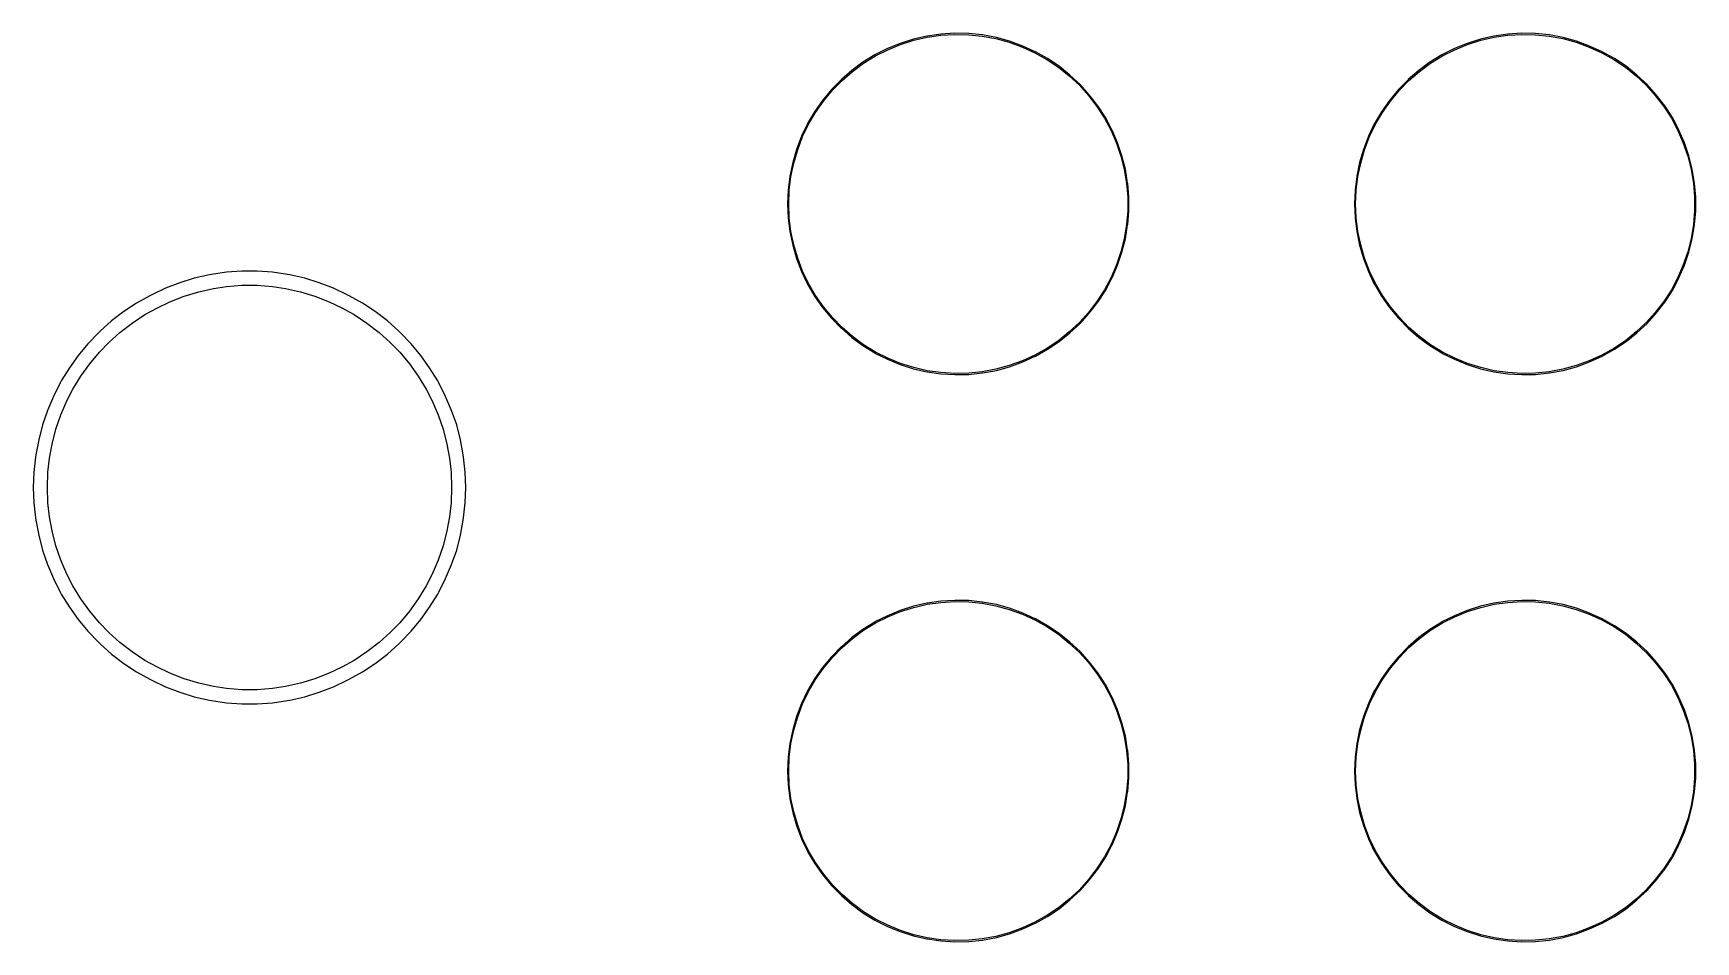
# Model space of a CAD drawing. Extents: x 7 to 68, y 0 to 129.
# Drawn here: x 36.42 to 51.32, y 88.53 to 96.67 of the extents above; entities that cross this region are included whole.
import ezdxf

# ---------------------------------------------------------------- set-up
doc = ezdxf.new("R2010")
doc.units = 0

msp = doc.modelspace()

# ---------------------------------------------------------------- linework, layer by layer
at = {"color": 34, "true_color": 0x008000}
for points in [[(46.23562, 95.1992, 0), (46.22546, 95.32365, 0), (46.22521, 95.32522, 0), (46.20489, 95.44968, 0), (46.17441, 95.56906, 0), (46.13377, 95.6859, 0), (46.08551, 95.8002, 0), (46.08478, 95.80162, 0), (46.02651, 95.91309, 0), (46.02636, 95.91338, 0), (45.95778, 96.01752, 0), (45.88158, 96.11658, 0), (45.8003, 96.20802, 0), (45.79918, 96.20914, 0), (45.70774, 96.29296, 0), (45.61122, 96.3717, 0), (45.50708, 96.44028, 0), (45.39786, 96.50124, 0), (45.39644, 96.50197, 0), (45.28468, 96.55277, 0), (45.16784, 96.59595, 0), (45.04846, 96.62897, 0), (44.924, 96.65183, 0), (44.92243, 96.65208, 0), (44.80052, 96.66478, 0), (44.67605, 96.66732, 0), (44.5516, 96.6597, 0), (44.42714, 96.64192, 0), (44.42557, 96.64167, 0), (44.30619, 96.61373, 0), (44.18681, 96.57563, 0), (44.07251, 96.52991, 0), (43.96075, 96.47403, 0), (43.95933, 96.4733, 0), (43.85265, 96.40726, 0), (43.75359, 96.3336, 0), (43.65961, 96.25232, 0), (43.65849, 96.2512, 0), (43.57213, 96.1623, 0), (43.49085, 96.06578, 0), (43.41973, 95.96418, 0), (43.35623, 95.8575, 0), (43.3555, 95.85608, 0), (43.30216, 95.74432, 0), (43.25898, 95.62748, 0), (43.22342, 95.5081, 0), (43.19802, 95.38618, 0), (43.19778, 95.38462, 0), (43.18254, 95.2627, 0), (43.17746, 95.13824, 0), (43.18254, 95.01378, 0), (43.19778, 94.89186, 0), (43.19802, 94.89029, 0), (43.22342, 94.76837, 0), (43.25898, 94.64899, 0), (43.30216, 94.53215, 0), (43.3555, 94.42039, 0), (43.35623, 94.41897, 0), (43.41973, 94.31229, 0), (43.49085, 94.21069, 0), (43.57213, 94.11417, 0), (43.65849, 94.02527, 0), (43.65961, 94.02415, 0), (43.75359, 93.94287, 0), (43.85265, 93.86921, 0), (43.95933, 93.80317, 0), (43.96075, 93.80244, 0), (44.07251, 93.74656, 0), (44.18681, 93.70084, 0), (44.30619, 93.66274, 0), (44.42557, 93.6348, 0), (44.42714, 93.63455, 0), (44.5516, 93.61678, 0), (44.67605, 93.60915, 0), (44.80052, 93.6117, 0), (44.92243, 93.62439, 0), (44.924, 93.62464, 0), (45.04846, 93.6475, 0), (45.16784, 93.68052, 0), (45.28468, 93.7237, 0), (45.39644, 93.7745, 0), (45.39786, 93.77523, 0), (45.50708, 93.83619, 0), (45.61122, 93.90477, 0), (45.70774, 93.98351, 0), (45.79918, 94.06733, 0), (45.8003, 94.06845, 0), (45.88158, 94.15989, 0), (45.95778, 94.25895, 0), (46.02636, 94.36309, 0), (46.08478, 94.47485, 0), (46.08551, 94.47627, 0), (46.13377, 94.59057, 0), (46.17441, 94.70741, 0), (46.20489, 94.82679, 0), (46.22521, 94.95125, 0), (46.22546, 94.95282, 0), (46.23562, 95.07727, 0), (46.23562, 95.1992, 0)], [(44.92197, 93.63451, 0), (44.80052, 93.62186, 0), (44.67605, 93.61932, 0), (44.5516, 93.62694, 0), (44.4284, 93.64454, 0), (44.30932, 93.67241, 0), (44.18994, 93.71051, 0), (44.07564, 93.75623, 0), (43.96513, 93.81148, 0), (43.85862, 93.87742, 0), (43.75956, 93.95108, 0), (43.66578, 94.03219, 0), (43.58034, 94.12014, 0), (43.49906, 94.21666, 0), (43.42794, 94.31826, 0), (43.3647, 94.4245, 0), (43.31183, 94.53528, 0), (43.26865, 94.65212, 0), (43.23309, 94.7715, 0), (43.20783, 94.89276, 0), (43.19269, 95.01378, 0), (43.18762, 95.13824, 0), (43.19269, 95.2627, 0), (43.20782, 95.38369, 0), (43.23309, 95.50497, 0), (43.26865, 95.62435, 0), (43.31183, 95.74119, 0), (43.3647, 95.85197, 0), (43.42794, 95.95821, 0), (43.49906, 96.05981, 0), (43.58034, 96.15633, 0), (43.66578, 96.24428, 0), (43.75956, 96.32539, 0), (43.85862, 96.39905, 0), (43.96513, 96.46499, 0), (44.07564, 96.52024, 0), (44.18994, 96.56596, 0), (44.30932, 96.60406, 0), (44.42851, 96.63196, 0), (44.5516, 96.64953, 0), (44.67605, 96.65715, 0), (44.80052, 96.65461, 0), (44.92185, 96.64198, 0), (45.04533, 96.6193, 0), (45.16471, 96.58628, 0), (45.28155, 96.5431, 0), (45.39271, 96.49257, 0), (45.50111, 96.43207, 0), (45.60525, 96.36349, 0), (45.70177, 96.28475, 0), (45.79254, 96.20155, 0), (45.87337, 96.11061, 0), (45.94957, 96.01155, 0), (46.01815, 95.90741, 0), (46.07589, 95.79695, 0), (46.1241, 95.68277, 0), (46.16474, 95.56593, 0), (46.19522, 95.44655, 0), (46.21531, 95.32347, 0), (46.22546, 95.1992, 0), (46.22546, 95.07727, 0), (46.21531, 94.953, 0), (46.19522, 94.82992, 0), (46.16474, 94.71054, 0), (46.1241, 94.5937, 0), (46.07589, 94.47952, 0), (46.01815, 94.36906, 0), (45.94957, 94.26492, 0), (45.87337, 94.16586, 0), (45.79254, 94.07492, 0), (45.70177, 93.99172, 0), (45.60525, 93.91298, 0), (45.50111, 93.8444, 0), (45.39271, 93.7839, 0), (45.28155, 93.73337, 0), (45.16471, 93.69019, 0), (45.04533, 93.65717, 0), (44.92197, 93.63451, 0)], [(51.31561, 95.1992, 0), (51.30545, 95.32365, 0), (51.30521, 95.32522, 0), (51.28489, 95.44968, 0), (51.25441, 95.56906, 0), (51.21377, 95.6859, 0), (51.16551, 95.8002, 0), (51.16478, 95.80162, 0), (51.10651, 95.91309, 0), (51.10636, 95.91338, 0), (51.03778, 96.01752, 0), (50.96158, 96.11658, 0), (50.8803, 96.20802, 0), (50.87918, 96.20914, 0), (50.78774, 96.29296, 0), (50.69122, 96.3717, 0), (50.58708, 96.44028, 0), (50.47786, 96.50124, 0), (50.47644, 96.50197, 0), (50.36468, 96.55277, 0), (50.24784, 96.59595, 0), (50.12846, 96.62897, 0), (50.004, 96.65183, 0), (50.00243, 96.65208, 0), (49.88052, 96.66478, 0), (49.75606, 96.66732, 0), (49.6316, 96.6597, 0), (49.50714, 96.64192, 0), (49.50557, 96.64167, 0), (49.38619, 96.61373, 0), (49.26681, 96.57563, 0), (49.15251, 96.52991, 0), (49.04075, 96.47403, 0), (49.03933, 96.4733, 0), (48.93265, 96.40726, 0), (48.83359, 96.3336, 0), (48.73961, 96.25232, 0), (48.73849, 96.2512, 0), (48.65213, 96.1623, 0), (48.57085, 96.06578, 0), (48.49973, 95.96418, 0), (48.43623, 95.8575, 0), (48.4355, 95.85608, 0), (48.38216, 95.74432, 0), (48.33898, 95.62748, 0), (48.30342, 95.5081, 0), (48.27802, 95.38618, 0), (48.27778, 95.38462, 0), (48.26254, 95.2627, 0), (48.25745, 95.13824, 0), (48.26254, 95.01378, 0), (48.27778, 94.89186, 0), (48.27802, 94.89029, 0), (48.30342, 94.76837, 0), (48.33898, 94.64899, 0), (48.38216, 94.53215, 0), (48.4355, 94.42039, 0), (48.43623, 94.41897, 0), (48.49973, 94.31229, 0), (48.57085, 94.21069, 0), (48.65213, 94.11417, 0), (48.73849, 94.02527, 0), (48.73961, 94.02415, 0), (48.83359, 93.94287, 0), (48.93265, 93.86921, 0), (49.03933, 93.80317, 0), (49.04075, 93.80244, 0), (49.15251, 93.74656, 0), (49.26681, 93.70084, 0), (49.38619, 93.66274, 0), (49.50557, 93.6348, 0), (49.50714, 93.63455, 0), (49.6316, 93.61678, 0), (49.75606, 93.60915, 0), (49.88052, 93.6117, 0), (50.00243, 93.62439, 0), (50.004, 93.62464, 0), (50.12846, 93.6475, 0), (50.24784, 93.68052, 0), (50.36468, 93.7237, 0), (50.47644, 93.7745, 0), (50.47786, 93.77523, 0), (50.58708, 93.83619, 0), (50.69122, 93.90477, 0), (50.78774, 93.98351, 0), (50.87918, 94.06733, 0), (50.8803, 94.06845, 0), (50.96158, 94.15989, 0), (51.03778, 94.25895, 0), (51.10636, 94.36309, 0), (51.16478, 94.47485, 0), (51.16551, 94.47627, 0), (51.21377, 94.59057, 0), (51.25441, 94.70741, 0), (51.28489, 94.82679, 0), (51.30521, 94.95125, 0), (51.30545, 94.95282, 0), (51.31561, 95.07727, 0), (51.31561, 95.1992, 0)], [(50.00197, 93.63451, 0), (49.88052, 93.62186, 0), (49.75606, 93.61932, 0), (49.6316, 93.62694, 0), (49.5084, 93.64454, 0), (49.38932, 93.67241, 0), (49.26994, 93.71051, 0), (49.15564, 93.75623, 0), (49.04513, 93.81148, 0), (48.93862, 93.87742, 0), (48.83956, 93.95108, 0), (48.74578, 94.03219, 0), (48.66034, 94.12014, 0), (48.57906, 94.21666, 0), (48.50794, 94.31826, 0), (48.4447, 94.4245, 0), (48.39183, 94.53528, 0), (48.34865, 94.65212, 0), (48.31309, 94.7715, 0), (48.28783, 94.89276, 0), (48.2727, 95.01378, 0), (48.26761, 95.13824, 0), (48.2727, 95.2627, 0), (48.28782, 95.38369, 0), (48.31309, 95.50497, 0), (48.34865, 95.62435, 0), (48.39183, 95.74119, 0), (48.4447, 95.85197, 0), (48.50794, 95.95821, 0), (48.57906, 96.05981, 0), (48.66034, 96.15633, 0), (48.74578, 96.24428, 0), (48.83956, 96.32539, 0), (48.93862, 96.39905, 0), (49.04513, 96.46499, 0), (49.15564, 96.52024, 0), (49.26994, 96.56596, 0), (49.38932, 96.60406, 0), (49.50851, 96.63196, 0), (49.6316, 96.64953, 0), (49.75606, 96.65715, 0), (49.88052, 96.65461, 0), (50.00185, 96.64198, 0), (50.12533, 96.6193, 0), (50.24471, 96.58628, 0), (50.36155, 96.5431, 0), (50.47271, 96.49257, 0), (50.58111, 96.43207, 0), (50.68525, 96.36349, 0), (50.78177, 96.28475, 0), (50.87254, 96.20155, 0), (50.95337, 96.11061, 0), (51.02957, 96.01155, 0), (51.09815, 95.90741, 0), (51.15589, 95.79695, 0), (51.2041, 95.68277, 0), (51.24474, 95.56593, 0), (51.27522, 95.44655, 0), (51.29529, 95.32359, 0), (51.30545, 95.1992, 0), (51.30545, 95.07727, 0), (51.29529, 94.95282, 0), (51.27522, 94.82992, 0), (51.24474, 94.71054, 0), (51.2041, 94.5937, 0), (51.15589, 94.47952, 0), (51.09815, 94.36906, 0), (51.02957, 94.26492, 0), (50.95337, 94.16586, 0), (50.87254, 94.07492, 0), (50.78177, 93.99172, 0), (50.68525, 93.91298, 0), (50.58111, 93.8444, 0), (50.47271, 93.7839, 0), (50.36155, 93.73337, 0), (50.24471, 93.69019, 0), (50.12533, 93.65717, 0), (50.00197, 93.63451, 0)], [(38.28796, 94.53626, 0), (38.15079, 94.5261, 0), (38.01618, 94.50578, 0), (37.99655, 94.50267, 0), (37.86193, 94.47219, 0), (37.73239, 94.43155, 0), (37.60284, 94.38329, 0), (37.48093, 94.32487, 0), (37.46323, 94.31585, 0), (37.34385, 94.24981, 0), (37.22955, 94.17361, 0), (37.12033, 94.08979, 0), (37.01873, 93.99835, 0), (37.00468, 93.9843, 0), (36.90816, 93.88524, 0), (36.8218, 93.7811, 0), (36.74306, 93.66934, 0), (36.6694, 93.5525, 0), (36.66038, 93.5348, 0), (36.59942, 93.41288, 0), (36.54608, 93.28842, 0), (36.50036, 93.15888, 0), (36.46734, 93.02426, 0), (36.44194, 92.88964, 0), (36.43884, 92.87002, 0), (36.4236, 92.73539, 0), (36.41852, 92.59823, 0), (36.4236, 92.46108, 0), (36.43884, 92.32646, 0), (36.44194, 92.30683, 0), (36.46734, 92.17221, 0), (36.50036, 92.03759, 0), (36.54608, 91.90805, 0), (36.59942, 91.78359, 0), (36.66038, 91.66167, 0), (36.6694, 91.64397, 0), (36.74306, 91.52713, 0), (36.8218, 91.41537, 0), (36.90816, 91.31123, 0), (37.00468, 91.21217, 0), (37.01873, 91.19812, 0), (37.12033, 91.10668, 0), (37.22955, 91.02286, 0), (37.34385, 90.94666, 0), (37.46323, 90.88062, 0), (37.48093, 90.8716, 0), (37.60284, 90.81318, 0), (37.73239, 90.76492, 0), (37.86193, 90.72428, 0), (37.99655, 90.6938, 0), (38.01618, 90.6907, 0), (38.15079, 90.67038, 0), (38.28796, 90.66022, 0), (38.4251, 90.66022, 0), (38.56228, 90.67038, 0), (38.6969, 90.6907, 0), (38.71652, 90.6938, 0), (38.85114, 90.72428, 0), (38.98068, 90.76492, 0), (39.11022, 90.81318, 0), (39.23214, 90.8716, 0), (39.24984, 90.88062, 0), (39.36922, 90.94666, 0), (39.48352, 91.02286, 0), (39.59274, 91.10668, 0), (39.69433, 91.19812, 0), (39.70839, 91.21217, 0), (39.80491, 91.31123, 0), (39.89127, 91.41537, 0), (39.97001, 91.52713, 0), (40.04367, 91.64397, 0), (40.05269, 91.66167, 0), (40.11365, 91.78359, 0), (40.16699, 91.90805, 0), (40.21271, 92.03759, 0), (40.24573, 92.17221, 0), (40.27113, 92.30683, 0), (40.27423, 92.32646, 0), (40.28947, 92.46108, 0), (40.29455, 92.59823, 0), (40.28947, 92.73539, 0), (40.27423, 92.87002, 0), (40.27113, 92.88964, 0), (40.24573, 93.02426, 0), (40.21271, 93.15888, 0), (40.16699, 93.28842, 0), (40.11365, 93.41288, 0), (40.05269, 93.5348, 0), (40.04367, 93.5525, 0), (39.97001, 93.66934, 0), (39.89127, 93.7811, 0), (39.80491, 93.88524, 0), (39.70839, 93.9843, 0), (39.69433, 93.99835, 0), (39.59274, 94.08979, 0), (39.48352, 94.17361, 0), (39.36922, 94.24981, 0), (39.24984, 94.31585, 0), (39.23214, 94.32487, 0), (39.11022, 94.38329, 0), (38.98068, 94.43155, 0), (38.85114, 94.47219, 0), (38.71652, 94.50267, 0), (38.6969, 94.50578, 0), (38.56228, 94.5261, 0), (38.4251, 94.53626, 0), (38.28796, 94.53626, 0)], [(38.67922, 90.81503, 0), (38.56228, 90.79738, 0), (38.4251, 90.78722, 0), (38.28796, 90.78722, 0), (38.15079, 90.79738, 0), (38.03383, 90.81503, 0), (37.90117, 90.84507, 0), (37.77164, 90.88571, 0), (37.6421, 90.93397, 0), (37.5306, 90.9874, 0), (37.4185, 91.04941, 0), (37.3042, 91.12561, 0), (37.19498, 91.20943, 0), (37.09631, 91.29824, 0), (37.01091, 91.38588, 0), (36.92455, 91.49002, 0), (36.84581, 91.60178, 0), (36.77297, 91.71732, 0), (36.72021, 91.82284, 0), (36.66687, 91.9473, 0), (36.62115, 92.07684, 0), (36.58813, 92.21146, 0), (36.56493, 92.33443, 0), (36.55059, 92.46108, 0), (36.54551, 92.59823, 0), (36.55059, 92.73539, 0), (36.56492, 92.86202, 0), (36.58813, 92.98501, 0), (36.62115, 93.11963, 0), (36.66687, 93.24917, 0), (36.72021, 93.37363, 0), (36.77297, 93.47915, 0), (36.84581, 93.59469, 0), (36.92455, 93.70645, 0), (37.01091, 93.81059, 0), (37.09631, 93.89823, 0), (37.19498, 93.98704, 0), (37.3042, 94.07086, 0), (37.4185, 94.14706, 0), (37.5306, 94.20907, 0), (37.6421, 94.2625, 0), (37.77164, 94.31076, 0), (37.90117, 94.3514, 0), (38.03395, 94.38146, 0), (38.15079, 94.39909, 0), (38.28796, 94.40925, 0), (38.4251, 94.40925, 0), (38.56228, 94.39909, 0), (38.6791, 94.38147, 0), (38.81189, 94.3514, 0), (38.94142, 94.31076, 0), (39.07097, 94.2625, 0), (39.18247, 94.20907, 0), (39.29457, 94.14706, 0), (39.40887, 94.07086, 0), (39.51809, 93.98704, 0), (39.61676, 93.89823, 0), (39.70216, 93.81059, 0), (39.78852, 93.70645, 0), (39.86726, 93.59469, 0), (39.9401, 93.47915, 0), (39.99286, 93.37363, 0), (40.0462, 93.24917, 0), (40.09192, 93.11963, 0), (40.12494, 92.98501, 0), (40.14812, 92.86215, 0), (40.16248, 92.73539, 0), (40.16756, 92.59823, 0), (40.16248, 92.46108, 0), (40.14812, 92.33431, 0), (40.12494, 92.21146, 0), (40.09192, 92.07684, 0), (40.0462, 91.9473, 0), (39.99286, 91.82284, 0), (39.9401, 91.71732, 0), (39.86726, 91.60178, 0), (39.78852, 91.49002, 0), (39.70216, 91.38588, 0), (39.61676, 91.29824, 0), (39.51809, 91.20943, 0), (39.40887, 91.12561, 0), (39.29457, 91.04941, 0), (39.18247, 90.9874, 0), (39.07097, 90.93397, 0), (38.94142, 90.88571, 0), (38.81189, 90.84507, 0), (38.67922, 90.81503, 0)], [(46.23562, 90.1192, 0), (46.22546, 90.24366, 0), (46.22521, 90.24522, 0), (46.20489, 90.36968, 0), (46.17441, 90.48906, 0), (46.13377, 90.6059, 0), (46.08551, 90.7202, 0), (46.08478, 90.72162, 0), (46.02636, 90.83338, 0), (45.95778, 90.93752, 0), (45.88158, 91.03658, 0), (45.8003, 91.12802, 0), (45.79918, 91.12914, 0), (45.70774, 91.21296, 0), (45.61122, 91.2917, 0), (45.50708, 91.36028, 0), (45.39786, 91.42124, 0), (45.39644, 91.42197, 0), (45.28468, 91.47277, 0), (45.16784, 91.51595, 0), (45.04846, 91.54897, 0), (44.924, 91.57183, 0), (44.92243, 91.57208, 0), (44.80052, 91.58478, 0), (44.67605, 91.58732, 0), (44.5516, 91.5797, 0), (44.42714, 91.56192, 0), (44.42557, 91.56167, 0), (44.30619, 91.53373, 0), (44.18681, 91.49563, 0), (44.07251, 91.44991, 0), (43.96075, 91.39403, 0), (43.95933, 91.3933, 0), (43.85265, 91.32726, 0), (43.75359, 91.2536, 0), (43.65961, 91.17232, 0), (43.65849, 91.1712, 0), (43.57213, 91.0823, 0), (43.49085, 90.98578, 0), (43.41973, 90.88418, 0), (43.35623, 90.7775, 0), (43.3555, 90.77608, 0), (43.30216, 90.66432, 0), (43.25898, 90.54748, 0), (43.22342, 90.4281, 0), (43.19802, 90.30618, 0), (43.19778, 90.30461, 0), (43.18254, 90.1827, 0), (43.17746, 90.05824, 0), (43.18254, 89.93378, 0), (43.19778, 89.81186, 0), (43.19802, 89.81029, 0), (43.22342, 89.68837, 0), (43.25898, 89.56899, 0), (43.30216, 89.45215, 0), (43.3555, 89.34039, 0), (43.35623, 89.33897, 0), (43.41973, 89.23229, 0), (43.49085, 89.13069, 0), (43.57213, 89.03417, 0), (43.65849, 88.94527, 0), (43.65961, 88.94415, 0), (43.75359, 88.86287, 0), (43.85265, 88.78921, 0), (43.95933, 88.72317, 0), (43.96075, 88.72244, 0), (44.07251, 88.66656, 0), (44.18681, 88.62084, 0), (44.30619, 88.58274, 0), (44.42557, 88.5548, 0), (44.42714, 88.55456, 0), (44.5516, 88.53678, 0), (44.67605, 88.52915, 0), (44.80052, 88.53169, 0), (44.92243, 88.5444, 0), (44.924, 88.54464, 0), (45.04846, 88.5675, 0), (45.16784, 88.60052, 0), (45.28468, 88.6437, 0), (45.39644, 88.6945, 0), (45.39786, 88.69523, 0), (45.50708, 88.75619, 0), (45.61122, 88.82477, 0), (45.70774, 88.90351, 0), (45.79918, 88.98733, 0), (45.8003, 88.98845, 0), (45.88158, 89.07989, 0), (45.95778, 89.17895, 0), (46.02636, 89.28309, 0), (46.08478, 89.39485, 0), (46.08551, 89.39627, 0), (46.13377, 89.51057, 0), (46.17441, 89.62741, 0), (46.20489, 89.74679, 0), (46.22521, 89.87125, 0), (46.22546, 89.87281, 0), (46.23562, 89.99727, 0), (46.23562, 90.1192, 0)], [(44.92197, 88.55451, 0), (44.80052, 88.54186, 0), (44.67605, 88.53932, 0), (44.5516, 88.54694, 0), (44.4284, 88.56454, 0), (44.30932, 88.59241, 0), (44.18994, 88.63051, 0), (44.07564, 88.67623, 0), (43.96513, 88.73148, 0), (43.85862, 88.79742, 0), (43.75956, 88.87108, 0), (43.66578, 88.95219, 0), (43.58034, 89.04014, 0), (43.49906, 89.13666, 0), (43.42794, 89.23826, 0), (43.36471, 89.34449, 0), (43.31183, 89.45528, 0), (43.26865, 89.57212, 0), (43.23309, 89.6915, 0), (43.20783, 89.81276, 0), (43.19269, 89.93378, 0), (43.18762, 90.05824, 0), (43.19269, 90.1827, 0), (43.20783, 90.30371, 0), (43.23309, 90.42497, 0), (43.26865, 90.54435, 0), (43.31183, 90.66119, 0), (43.3647, 90.77197, 0), (43.42794, 90.87821, 0), (43.49906, 90.97981, 0), (43.58034, 91.07633, 0), (43.66578, 91.16428, 0), (43.75956, 91.24539, 0), (43.85862, 91.31905, 0), (43.96513, 91.38499, 0), (44.07564, 91.44024, 0), (44.18994, 91.48596, 0), (44.30932, 91.52406, 0), (44.4284, 91.55193, 0), (44.5516, 91.56953, 0), (44.67605, 91.57716, 0), (44.80052, 91.57462, 0), (44.92197, 91.56196, 0), (45.04533, 91.5393, 0), (45.16471, 91.50628, 0), (45.28155, 91.4631, 0), (45.39271, 91.41257, 0), (45.50111, 91.35207, 0), (45.60525, 91.28349, 0), (45.70177, 91.20475, 0), (45.79254, 91.12155, 0), (45.87337, 91.03061, 0), (45.94957, 90.93155, 0), (46.01815, 90.82741, 0), (46.07589, 90.71695, 0), (46.1241, 90.60277, 0), (46.16474, 90.48593, 0), (46.19522, 90.36655, 0), (46.21532, 90.24346, 0), (46.22546, 90.1192, 0), (46.22546, 89.99727, 0), (46.21532, 89.87301, 0), (46.19522, 89.74992, 0), (46.16474, 89.63054, 0), (46.1241, 89.5137, 0), (46.07589, 89.39952, 0), (46.01815, 89.28906, 0), (45.94957, 89.18492, 0), (45.87337, 89.08586, 0), (45.79254, 88.99492, 0), (45.70177, 88.91172, 0), (45.60525, 88.83298, 0), (45.50111, 88.7644, 0), (45.39271, 88.7039, 0), (45.28155, 88.65337, 0), (45.16471, 88.61019, 0), (45.04533, 88.57717, 0), (44.92197, 88.55451, 0)], [(51.31561, 90.1192, 0), (51.30545, 90.24366, 0), (51.30521, 90.24522, 0), (51.28489, 90.36968, 0), (51.25441, 90.48906, 0), (51.21377, 90.6059, 0), (51.16551, 90.7202, 0), (51.16478, 90.72162, 0), (51.10636, 90.83338, 0), (51.03778, 90.93752, 0), (50.96158, 91.03658, 0), (50.8803, 91.12802, 0), (50.87918, 91.12914, 0), (50.78774, 91.21296, 0), (50.69122, 91.2917, 0), (50.58708, 91.36028, 0), (50.47786, 91.42124, 0), (50.47644, 91.42197, 0), (50.36468, 91.47277, 0), (50.24784, 91.51595, 0), (50.12846, 91.54897, 0), (50.004, 91.57183, 0), (50.00243, 91.57208, 0), (49.88052, 91.58478, 0), (49.75606, 91.58732, 0), (49.6316, 91.5797, 0), (49.50714, 91.56192, 0), (49.50557, 91.56167, 0), (49.38619, 91.53373, 0), (49.26681, 91.49563, 0), (49.15251, 91.44991, 0), (49.04075, 91.39403, 0), (49.03933, 91.3933, 0), (48.93265, 91.32726, 0), (48.83359, 91.2536, 0), (48.73961, 91.17232, 0), (48.73849, 91.1712, 0), (48.65213, 91.0823, 0), (48.57085, 90.98578, 0), (48.49973, 90.88418, 0), (48.43623, 90.7775, 0), (48.4355, 90.77608, 0), (48.38216, 90.66432, 0), (48.33898, 90.54748, 0), (48.30342, 90.4281, 0), (48.27802, 90.30618, 0), (48.27778, 90.30461, 0), (48.26254, 90.1827, 0), (48.25745, 90.05824, 0), (48.26254, 89.93378, 0), (48.27778, 89.81186, 0), (48.27802, 89.81029, 0), (48.30342, 89.68837, 0), (48.33898, 89.56899, 0), (48.38216, 89.45215, 0), (48.4355, 89.34039, 0), (48.43623, 89.33897, 0), (48.49973, 89.23229, 0), (48.57085, 89.13069, 0), (48.65213, 89.03417, 0), (48.73849, 88.94527, 0), (48.73961, 88.94415, 0), (48.83359, 88.86287, 0), (48.93265, 88.78921, 0), (49.03933, 88.72317, 0), (49.04075, 88.72244, 0), (49.15251, 88.66656, 0), (49.26681, 88.62084, 0), (49.38619, 88.58274, 0), (49.50557, 88.5548, 0), (49.50714, 88.55456, 0), (49.6316, 88.53678, 0), (49.75606, 88.52915, 0), (49.88052, 88.53169, 0), (50.00243, 88.5444, 0), (50.004, 88.54464, 0), (50.12846, 88.5675, 0), (50.24784, 88.60052, 0), (50.36468, 88.6437, 0), (50.47644, 88.6945, 0), (50.47786, 88.69523, 0), (50.58708, 88.75619, 0), (50.69122, 88.82477, 0), (50.78774, 88.90351, 0), (50.87918, 88.98733, 0), (50.8803, 88.98845, 0), (50.96158, 89.07989, 0), (51.03778, 89.17895, 0), (51.10636, 89.28309, 0), (51.16478, 89.39485, 0), (51.16551, 89.39627, 0), (51.21377, 89.51057, 0), (51.25441, 89.62741, 0), (51.28489, 89.74679, 0), (51.30521, 89.87125, 0), (51.30545, 89.87281, 0), (51.31561, 89.99727, 0), (51.31561, 90.1192, 0)], [(50.00197, 88.55451, 0), (49.88052, 88.54186, 0), (49.75606, 88.53932, 0), (49.6316, 88.54694, 0), (49.5084, 88.56454, 0), (49.38932, 88.59241, 0), (49.26994, 88.63051, 0), (49.15564, 88.67623, 0), (49.04513, 88.73148, 0), (48.93862, 88.79742, 0), (48.83956, 88.87108, 0), (48.74578, 88.95219, 0), (48.66034, 89.04014, 0), (48.57906, 89.13666, 0), (48.50794, 89.23826, 0), (48.44471, 89.34449, 0), (48.39183, 89.45528, 0), (48.34865, 89.57212, 0), (48.31309, 89.6915, 0), (48.28783, 89.81276, 0), (48.2727, 89.93378, 0), (48.26761, 90.05824, 0), (48.2727, 90.1827, 0), (48.28783, 90.30371, 0), (48.31309, 90.42497, 0), (48.34865, 90.54435, 0), (48.39183, 90.66119, 0), (48.4447, 90.77197, 0), (48.50794, 90.87821, 0), (48.57906, 90.97981, 0), (48.66034, 91.07633, 0), (48.74578, 91.16428, 0), (48.83956, 91.24539, 0), (48.93862, 91.31905, 0), (49.04513, 91.38499, 0), (49.15564, 91.44024, 0), (49.26994, 91.48596, 0), (49.38932, 91.52406, 0), (49.5084, 91.55193, 0), (49.6316, 91.56953, 0), (49.75606, 91.57716, 0), (49.88052, 91.57462, 0), (50.00197, 91.56196, 0), (50.12533, 91.5393, 0), (50.24471, 91.50628, 0), (50.36155, 91.4631, 0), (50.47271, 91.41257, 0), (50.58111, 91.35207, 0), (50.68525, 91.28349, 0), (50.78177, 91.20475, 0), (50.87254, 91.12155, 0), (50.95337, 91.03061, 0), (51.02957, 90.93155, 0), (51.09815, 90.82741, 0), (51.15589, 90.71695, 0), (51.2041, 90.60277, 0), (51.24474, 90.48593, 0), (51.27522, 90.36655, 0), (51.2953, 90.24358, 0), (51.30545, 90.1192, 0), (51.30545, 89.99727, 0), (51.2953, 89.87289, 0), (51.27522, 89.74992, 0), (51.24474, 89.63054, 0), (51.2041, 89.5137, 0), (51.15589, 89.39952, 0), (51.09815, 89.28906, 0), (51.02957, 89.18492, 0), (50.95337, 89.08586, 0), (50.87254, 88.99492, 0), (50.78177, 88.91172, 0), (50.68525, 88.83298, 0), (50.58111, 88.7644, 0), (50.47271, 88.7039, 0), (50.36155, 88.65337, 0), (50.24471, 88.61019, 0), (50.12533, 88.57717, 0), (50.00197, 88.55451, 0)]]:
    msp.add_polyline3d(points, close=True, dxfattribs=at)

doc.saveas('drawing.dxf')
